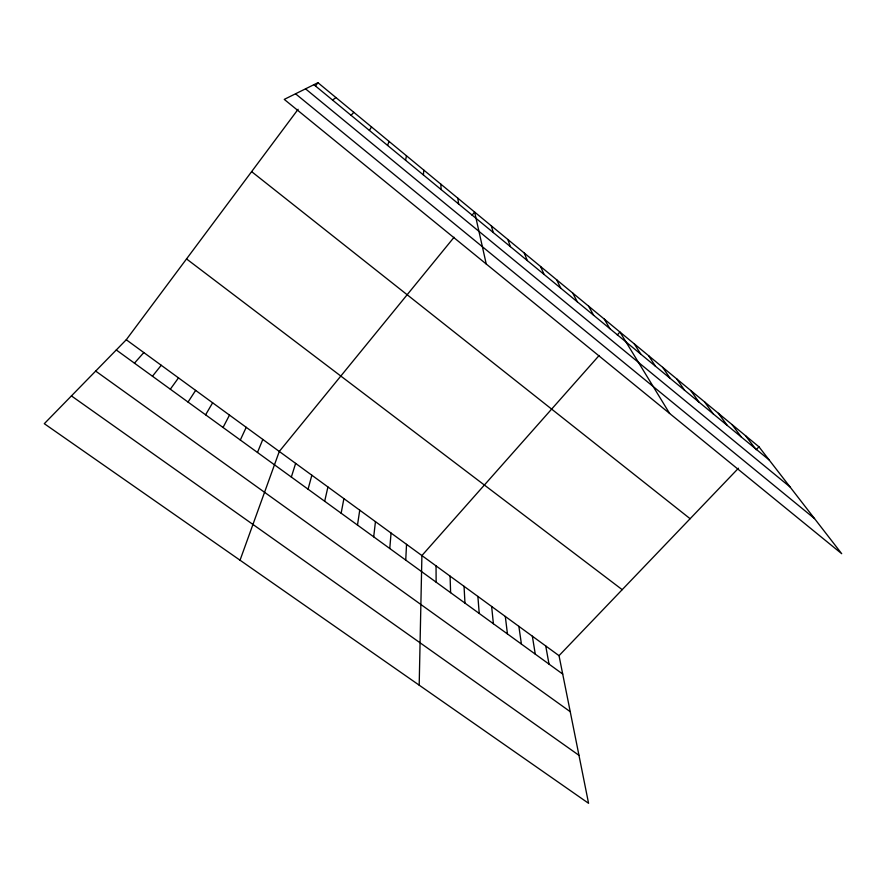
<?xml version="1.0" encoding="UTF-8"?>
<svg xmlns="http://www.w3.org/2000/svg" width="886" height="886" viewBox="0 0 886 886"><rect width="100%" height="100%" fill="white"/><g stroke="black" fill="none" stroke-linecap="round" stroke-linejoin="round"><path stroke-width="1.33" d="M419.189 685.166L421.902 555.566L599.135 355.485M405.733 560.107L406.541 544.347M423.419 174.963L423.729 170.034M389.774 548.523L391.058 533.04M373.693 536.838L375.454 521.655M357.49 525.077L359.738 510.181M341.143 513.215L343.901 498.619M405.566 160.244L406.475 155.792M324.675 501.255L327.931 486.968M308.073 489.205L311.85 475.217M291.339 477.056L295.636 463.389M240.04 560.207L279.289 451.461L454.075 237.249M387.559 145.404L389.076 141.417M257.461 452.469L262.821 439.434M240.316 440.021L246.219 427.318M223.039 427.473L229.496 415.102M205.607 414.814L212.629 402.798M369.396 130.43L371.522 126.931M188.042 402.067L195.64 390.383M170.322 389.198L178.496 377.879M126.266 339.748L559.022 655.662L588.57 803.303L44.3 423.685L126.266 339.748L298.117 109.277M315.56 85.898L317.941 82.697L758.97 446.81L841.7 553.695L284.251 99.387L317.941 82.697M152.458 376.229L161.23 365.276M472.05 215.22L474.63 212.053L486.237 263.995M134.451 363.16L143.82 352.562M617.32 334.952L619.923 332.017L669.617 413.452M351.066 115.313L353.813 112.312M559.022 655.662L738.481 468.207M756.168 449.734L758.97 446.81M332.571 100.074L335.96 97.56M71.423 395.909L578.968 755.315M95.666 371.079L570.23 711.691M116.287 349.97L562.71 674.058M186.525 258.922L622.205 589.666M251.624 171.629L690.128 518.72M295.547 93.794L814.522 518.576M305.526 88.844L790.057 486.968M313.91 84.691L769.137 459.945M745.514 435.702L755.304 448.537M731.969 424.516L741.36 437.053M718.324 413.253L727.317 425.479M704.569 401.901L713.175 413.817M690.726 390.46L698.921 402.067M676.771 378.942L684.557 390.217M662.717 367.347L670.082 378.289M648.563 355.651L655.496 366.261M634.298 343.879L640.799 354.145M604.307 319.115L609.878 328.662M588.559 306.113L593.642 315.283M572.677 293.011L577.262 301.783M556.674 279.799L560.749 288.171M540.538 266.476L544.093 274.438M524.268 253.031L527.303 260.595M507.855 239.486L510.358 246.629M491.32 225.83L493.269 232.542M545.732 645.96L549.032 664.135M532.353 636.181L535.277 654.145M457.807 198.165L458.649 204.001M518.875 626.347L521.411 644.078M505.308 616.446L507.445 633.944M491.641 606.478L493.391 623.733M477.886 596.433L479.226 613.455M464.042 586.322L464.973 603.1M440.84 184.155L441.106 189.549M450.088 576.144L450.609 592.679M436.045 565.888L436.133 582.18"/></g></svg>
